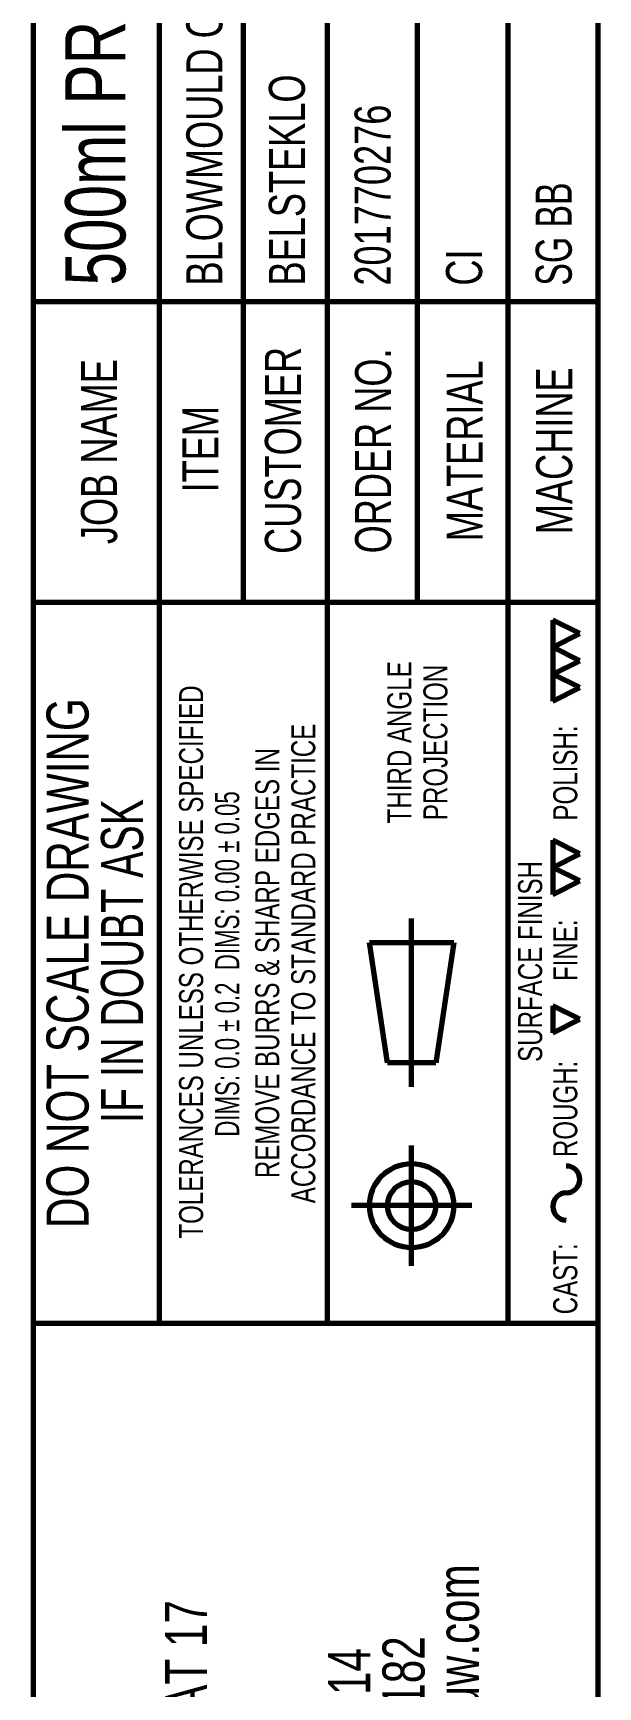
# Model space of a CAD drawing. Extents: x 5 to 409, y 5 to 583.
# Drawn here: x 362 to 409, y 239.7 to 377.3 of the extents above; entities that cross this region are included whole.
import ezdxf

# ---------------------------------------------------------------- set-up
doc = ezdxf.new("R2010")
doc.units = 0
doc.layers.add('OUTLINE', color=7, linetype='Continuous', lineweight=70)
doc.layers.add('TEXT', color=2, linetype='Continuous', lineweight=25)
doc.styles.add('SLDTEXTSTYLE0', font='TXT', dxfattribs={"width": 0.75})
doc.styles.add('SLDTEXTSTYLE1', font='TXT', dxfattribs={"width": 0.691176})
doc.styles.add('SLDTEXTSTYLE2', font='TXT', dxfattribs={"width": 0.7})

# ---------------------------------------------------------------- blocks, each defined once
blk = doc.blocks.new('SW_NOTE_0')
at = {"layer": 'TEXT', "color": 0, "char_height": 3.5, "attachment_point": 1, "style": 'SLDTEXTSTYLE0'}
for s, insert in [('BIEBOUW BVBA', (0, 4.5)), ('INDUSTRIESTRAAT 17', (0, -0.03)), ('B-8755 Ruiselede', (0, -4.55)), ('Tel.:+32(0)51 686714', (0, -13.61)), ('Fax.:+32(0)51 689182', (0, -18.13)), ('Email: info@biebouw.com', (0, -22.66))]:
    blk.add_mtext(s, dxfattribs=dict(at, insert=insert))
blk = doc.blocks.new('SW_NOTE_1')
at = {"layer": 'TEXT', "color": 0, "char_height": 2, "attachment_point": 2, "style": 'SLDTEXTSTYLE0'}
for s, insert in [('THIRD ANGLE', (8.34, 2.57)), ('PROJECTION', (8.33, -0.43))]:
    blk.add_mtext(s, dxfattribs=dict(at, insert=insert))
blk = doc.blocks.new('SW_NOTE_2')
at = {"layer": 'TEXT', "color": 0, "char_height": 2, "attachment_point": 2, "style": 'SLDTEXTSTYLE0'}
for s, insert in [('REMOVE BURRS & SHARP EDGES IN', (21.78, 2.57)), ('ACCORDANCE TO STANDARD PRACTICE', (21.75, -0.43))]:
    blk.add_mtext(s, dxfattribs=dict(at, insert=insert))
blk = doc.blocks.new('SW_NOTE_3')
at = {"layer": 'TEXT', "color": 0, "char_height": 2, "attachment_point": 2}
for s, insert, style in [('TOLERANCES UNLESS OTHERWISE SPECIFIED', (27.09, 2.57), 'SLDTEXTSTYLE0'), ('DIMS: 0.0 ± 0.2  DIMS: 0.00 ± 0.05', (26.93, -0.43), 'SLDTEXTSTYLE1')]:
    blk.add_mtext(s, dxfattribs=dict(at, insert=insert, style=style))
blk = doc.blocks.new('SW_NOTE_4')
at = {"layer": 'TEXT', "color": 0, "char_height": 3.5, "attachment_point": 2}
for s, insert, style in [('DO NOT SCALE DRAWING', (28.71, 4.5), 'SLDTEXTSTYLE0'), ('IF IN DOUBT ASK', (28.89, -0.03), 'SLDTEXTSTYLE2')]:
    blk.add_mtext(s, dxfattribs=dict(at, insert=insert, style=style))

msp = doc.modelspace()

# ---------------------------------------------------------------- linework, layer by layer
at = {"layer": 'OUTLINE'}
for p, q in [((362, 583), (362, 180)), ((386.5, 270), (386.5, 583)), ((409, 583), (409, 5)), ((372.5, 483), (372.5, 330)), ((379.5, 330), (379.5, 483)), ((394, 330), (394, 483)), ((401.5, 483), (401.5, 270)), ((362, 355), (409, 355)), ((362, 330), (409, 330)), ((372.5, 330), (372.5, 270)), ((407.5, 327.38), (405.25, 328.5)), ((405.25, 328.5), (405.25, 326.25)), ((405.25, 326.25), (407.5, 327.38)), ((407.5, 325.12), (405.25, 326.25)), ((405.25, 326.25), (405.25, 324)), ((405.25, 324), (407.5, 325.12)), ((407.5, 322.88), (405.25, 324)), ((405.25, 324), (405.25, 321.75)), ((405.25, 321.75), (407.5, 322.88)), ((407.5, 309.06), (405.25, 310.18)), ((405.25, 310.18), (405.25, 307.93)), ((405.25, 307.93), (407.5, 309.06)), ((407.5, 306.81), (405.25, 307.93)), ((405.25, 307.93), (405.25, 305.68)), ((405.25, 305.68), (407.5, 306.81)), ((393.5, 289.67), (393.5, 303.67)), ((390, 301.67), (397, 301.67)), ((391.5, 291.67), (390, 301.67)), ((397, 301.67), (395.5, 291.67)), ((407.5, 295.29), (405.25, 296.42)), ((405.25, 296.42), (405.25, 294.17)), ((405.25, 294.17), (407.5, 295.29)), ((395.5, 291.67), (391.5, 291.67)), ((393.5, 274.78), (393.5, 284.78)), ((398.5, 279.78), (388.5, 279.78)), ((362, 270), (409, 270))]:
    msp.add_line(p, q, dxfattribs=at)
for radius in [3.5, 2]:
    msp.add_circle((393.5, 279.78), radius, dxfattribs=at)
for centre, radius, start, end in [((406.37, 281.96), 1.12, 270, 90), ((406.37, 279.71), 1.13, 90, 270)]:
    msp.add_arc(centre, radius, start, end, dxfattribs=at)

# ---------------------------------------------------------------- block references
at = {"layer": 'TEXT', "rotation": 90}
for name, p in [('SW_NOTE_1', (394.05, 309.99)), ('SW_NOTE_3', (376.72, 272.96)), ('SW_NOTE_4', (367.62, 271.25)), ('SW_NOTE_2', (383.05, 278.18)), ('SW_NOTE_0', (372.94, 209.31))]:
    msp.add_blockref(name, p, dxfattribs=at)

# ---------------------------------------------------------------- texts
for s, insert, char_height, attachment_point, style in [('{500ml PREMIUM BEER}', (364.68, 356.34), 5, 1, 'SLDTEXTSTYLE0'), ('{BLOWMOULD CAVITY}', (374.75, 356.34), 3, 1, 'SLDTEXTSTYLE0'), ('BELSTEKLO', (381.62, 356.34), 3, 1, 'SLDTEXTSTYLE0'), ('{201770276}', (388.75, 356.33), 3, 1, 'SLDTEXTSTYLE0'), ('SG BB', (403.82, 356.33), 3, 1, 'SLDTEXTSTYLE2'), ('CI', (396.36, 356.33), 3, 1, 'SLDTEXTSTYLE0'), ('CUSTOMER', (381.29, 342.62), 3, 2, 'SLDTEXTSTYLE0'), ('JOB NAME', (365.99, 342.52), 3, 2, 'SLDTEXTSTYLE0'), ('ORDER NO.', (388.79, 342.58), 3, 2, 'SLDTEXTSTYLE0'), ('MATERIAL', (396.41, 342.59), 3, 2, 'SLDTEXTSTYLE0'), ('MACHINE', (403.86, 342.59), 3, 2, 'SLDTEXTSTYLE0'), ('ITEM', (374.42, 342.72), 3, 2, 'SLDTEXTSTYLE0'), ('POLISH:', (405.28, 311.82), 2, 1, 'SLDTEXTSTYLE0'), ('SURFACE FINISH', (402.36, 300.1), 2, 2, 'SLDTEXTSTYLE0'), ('FINE:', (405.28, 298.47), 2, 1, 'SLDTEXTSTYLE0'), ('ROUGH:', (405.28, 283.82), 2, 1, 'SLDTEXTSTYLE0'), ('CAST:', (405.28, 270.74), 2, 1, 'SLDTEXTSTYLE0')]:
    msp.add_mtext(s, dxfattribs=dict(at, insert=insert, char_height=char_height, attachment_point=attachment_point, style=style))

doc.saveas('drawing.dxf')
